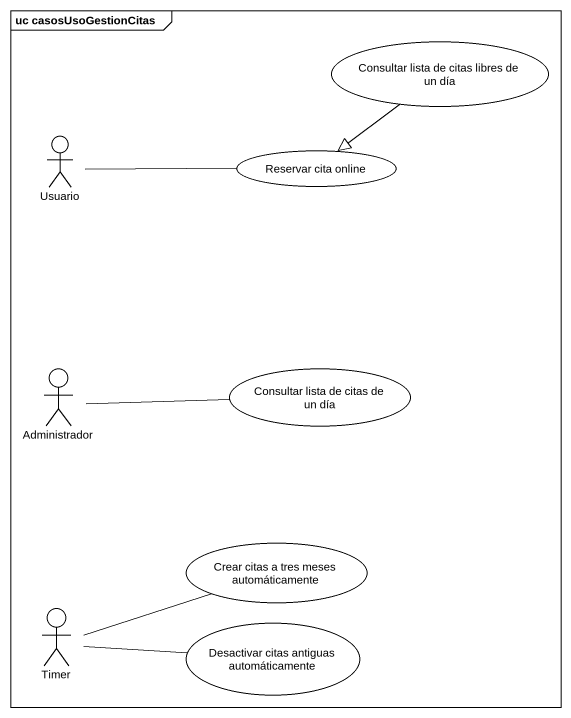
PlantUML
@startuml
mainframe uc casosUsoGestionCitas
usecase "Consultar lista de citas libres de un día" as Consultar_lista_de_citas
actor Usuario
usecase "Reservar cita online" as Reservar_cita_online
actor Administrador
usecase "Consultar lista de citas de un día" as Consultar_lista_de_citas_de
usecase "Crear citas a tres meses automáticamente" as Crear_citas_a_tres_meses
actor Timer
usecase "Desactivar citas antiguas automáticamente" as Desactivar_citas_antiguas
Consultar_lista_de_citas --|> Reservar_cita_online
Reservar_cita_online -left- Usuario
Consultar_lista_de_citas_de -left- Administrador
Crear_citas_a_tres_meses -left- Timer
Desactivar_citas_antiguas -left- Timer
@enduml
